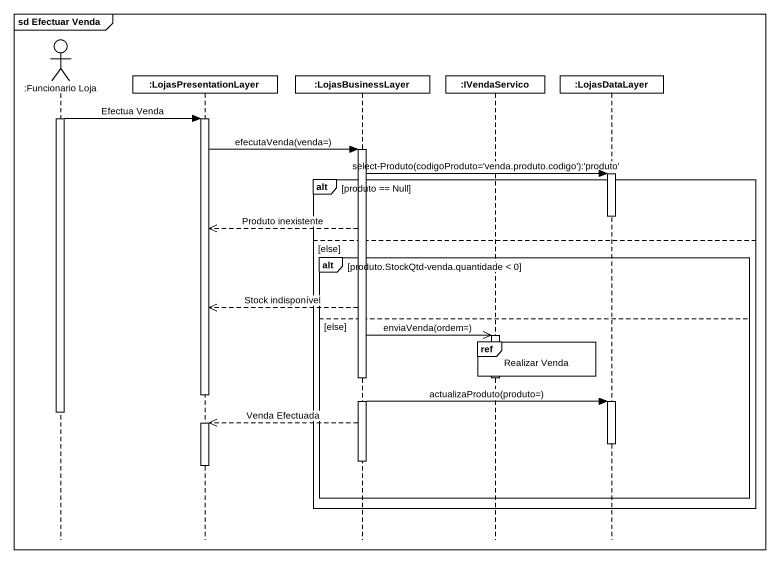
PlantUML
@startuml
mainframe sd Efectuar Venda
hide footbox
actor ":Funcionario Loja" as Funcionario_Loja
participant ":LojasPresentationLayer" as LojasPresentationLayer
participant ":LojasBusinessLayer" as LojasBusinessLayer
participant ":IVendaServico" as IVendaServico
participant ":LojasDataLayer" as LojasDataLayer

activate Funcionario_Loja
Funcionario_Loja -> LojasPresentationLayer : Efectua Venda
activate LojasPresentationLayer
LojasPresentationLayer -> LojasBusinessLayer : efecutaVenda(venda=)
activate LojasBusinessLayer
LojasBusinessLayer -> LojasDataLayer : select-Produto(codigoProduto='venda.produto.codigo'):'produto'
activate LojasDataLayer
alt produto == Null
  deactivate LojasDataLayer
  LojasBusinessLayer -->> LojasPresentationLayer : Produto inexistente
else else
  alt produto.StockQtd-venda.quantidade < 0
    LojasBusinessLayer -->> LojasPresentationLayer : Stock indisponível
  else else
    LojasBusinessLayer ->> IVendaServico : enviaVenda(ordem=)
    activate IVendaServico
    ref over IVendaServico : Realizar Venda
    deactivate IVendaServico
    deactivate LojasPresentationLayer
    LojasBusinessLayer -> LojasDataLayer : actualizaProduto(produto=)
    activate LojasDataLayer
    deactivate Funcionario_Loja
    LojasBusinessLayer -->> LojasPresentationLayer : Venda Efectuada
    activate LojasPresentationLayer
    deactivate LojasDataLayer
    deactivate LojasBusinessLayer
    deactivate LojasPresentationLayer
  end
end
@enduml
